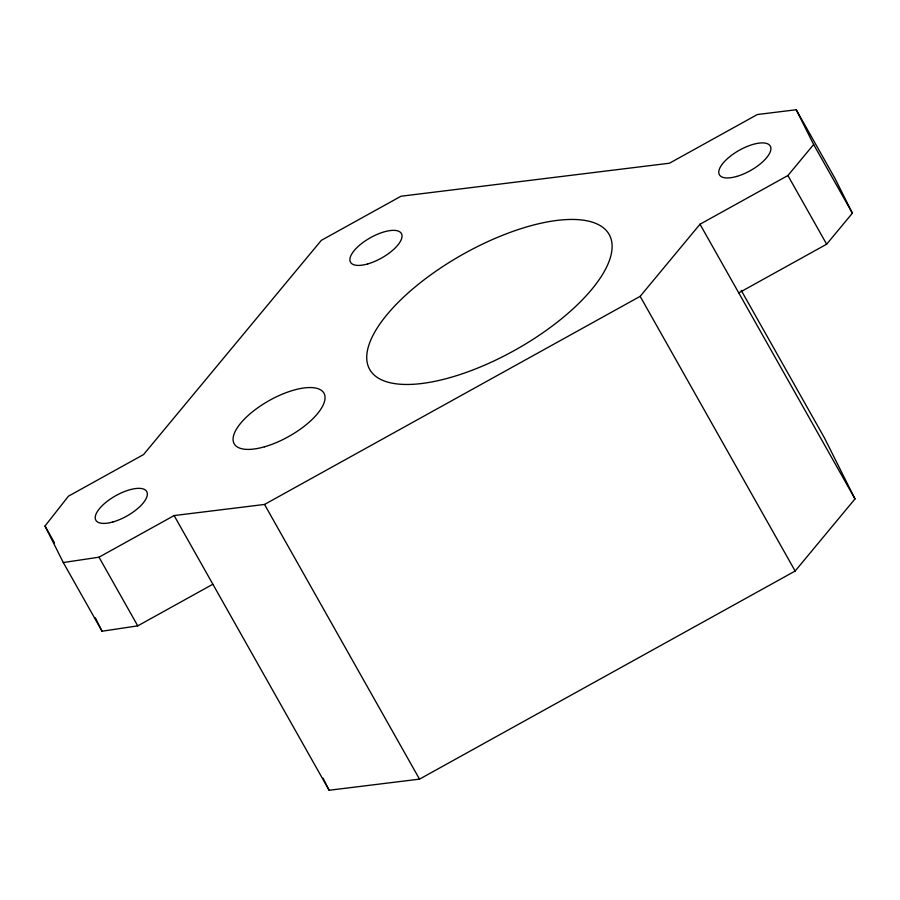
<?xml version="1.0" encoding="UTF-8"?>
<svg xmlns="http://www.w3.org/2000/svg" width="900" height="900" viewBox="0 0 900 900"><rect width="100%" height="100%" fill="white"/><g stroke="black" fill="none" stroke-linecap="round" stroke-linejoin="round"><path stroke-width="1.35" d="M212.873 584.235L137.745 625.86L102.038 631.226L63.292 562.545L45 526.016L68.445 496.181L143.572 454.556L321.322 240.356L400.984 196.234L669.465 163.215L757.35 114.525L796.23 109.744L834.986 178.414L852.39 213.188L826.65 244.204L738.765 292.894M63.292 562.545L99 557.19L174.127 515.565L264.521 504.45L640.159 296.348L700.009 224.224L787.905 175.534L813.645 144.506L796.23 109.744M174.127 515.565L329.108 790.256L419.512 779.141L795.15 571.039L855 498.915L824.445 437.906L741.229 290.407M813.645 144.506L852.39 213.188M787.905 175.534L826.65 244.204M700.009 224.224L855 498.915M640.159 296.348L795.15 571.039M264.521 504.45L419.512 779.141M99 557.19L137.745 625.86M45 526.016L54.517 542.891M323.055 778.151L329.108 790.256M95.332 617.827L102.038 631.226M450.473 377.494A137.441 54.529 -29.4 0 0 609.615 235.339A137.441 54.529 -29.4 0 0 408.139 292.961A137.441 54.529 -29.4 0 0 450.473 377.494M264.454 446.805A51.536 20.453 -29.4 0 0 324.124 393.502A51.536 20.453 -29.4 0 0 248.58 415.103A51.536 20.453 -29.4 0 0 264.454 446.805M367.695 263.936A29.205 11.588 -29.4 0 0 401.512 233.73A29.205 11.588 -29.4 0 0 358.695 245.97A29.205 11.588 -29.4 0 0 367.695 263.936M113.006 521.933A29.205 11.588 -29.4 0 0 146.824 491.726A29.205 11.588 -29.4 0 0 104.017 503.966A29.205 11.588 -29.4 0 0 113.006 521.933M736.56 176.479A29.205 11.588 -29.4 0 0 770.377 146.273A29.205 11.588 -29.4 0 0 727.571 158.513A29.205 11.588 -29.4 0 0 736.56 176.479"/></g></svg>
